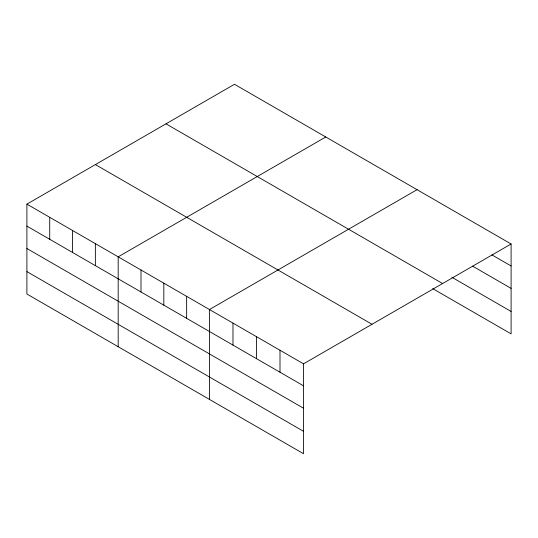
<?xml version="1.0" encoding="UTF-8"?>
<svg xmlns="http://www.w3.org/2000/svg" width="538" height="538" viewBox="0 0 538 538"><rect width="100%" height="100%" fill="white"/><g stroke="black" fill="none" stroke-linecap="round" stroke-linejoin="round"><path stroke-width="0.81" d="M303.513 408.221L303.513 363.829L26.9 204.131L26.9 294.017L303.513 453.716L303.513 408.221L26.9 248.516M432.727 288.624L511.1 333.869L511.1 243.983L234.487 84.284L26.9 204.131M325.766 136.982L118.185 256.834L118.185 346.721M417.051 189.685L209.464 309.532L209.464 399.418M303.513 363.829L511.1 243.983M491.86 254.857L511.1 265.96M472.626 266.155L511.1 288.368M451.96 277.319L511.1 311.462M165.98 123.834L442.599 283.533M95.401 164.581L372.02 324.279M26.9 226.108L303.513 385.807M26.9 271.609L303.513 431.308M280.002 350.258L280.002 372.235M256.491 336.68L256.491 358.658M232.981 323.109L232.981 345.087M186.646 296.357L186.646 318.335M163.821 283.183L163.821 305.16M141.003 270.009L141.003 291.986M95.361 243.653L95.361 265.637M72.543 230.479L72.543 252.456M49.718 217.305L49.718 239.282"/></g></svg>
